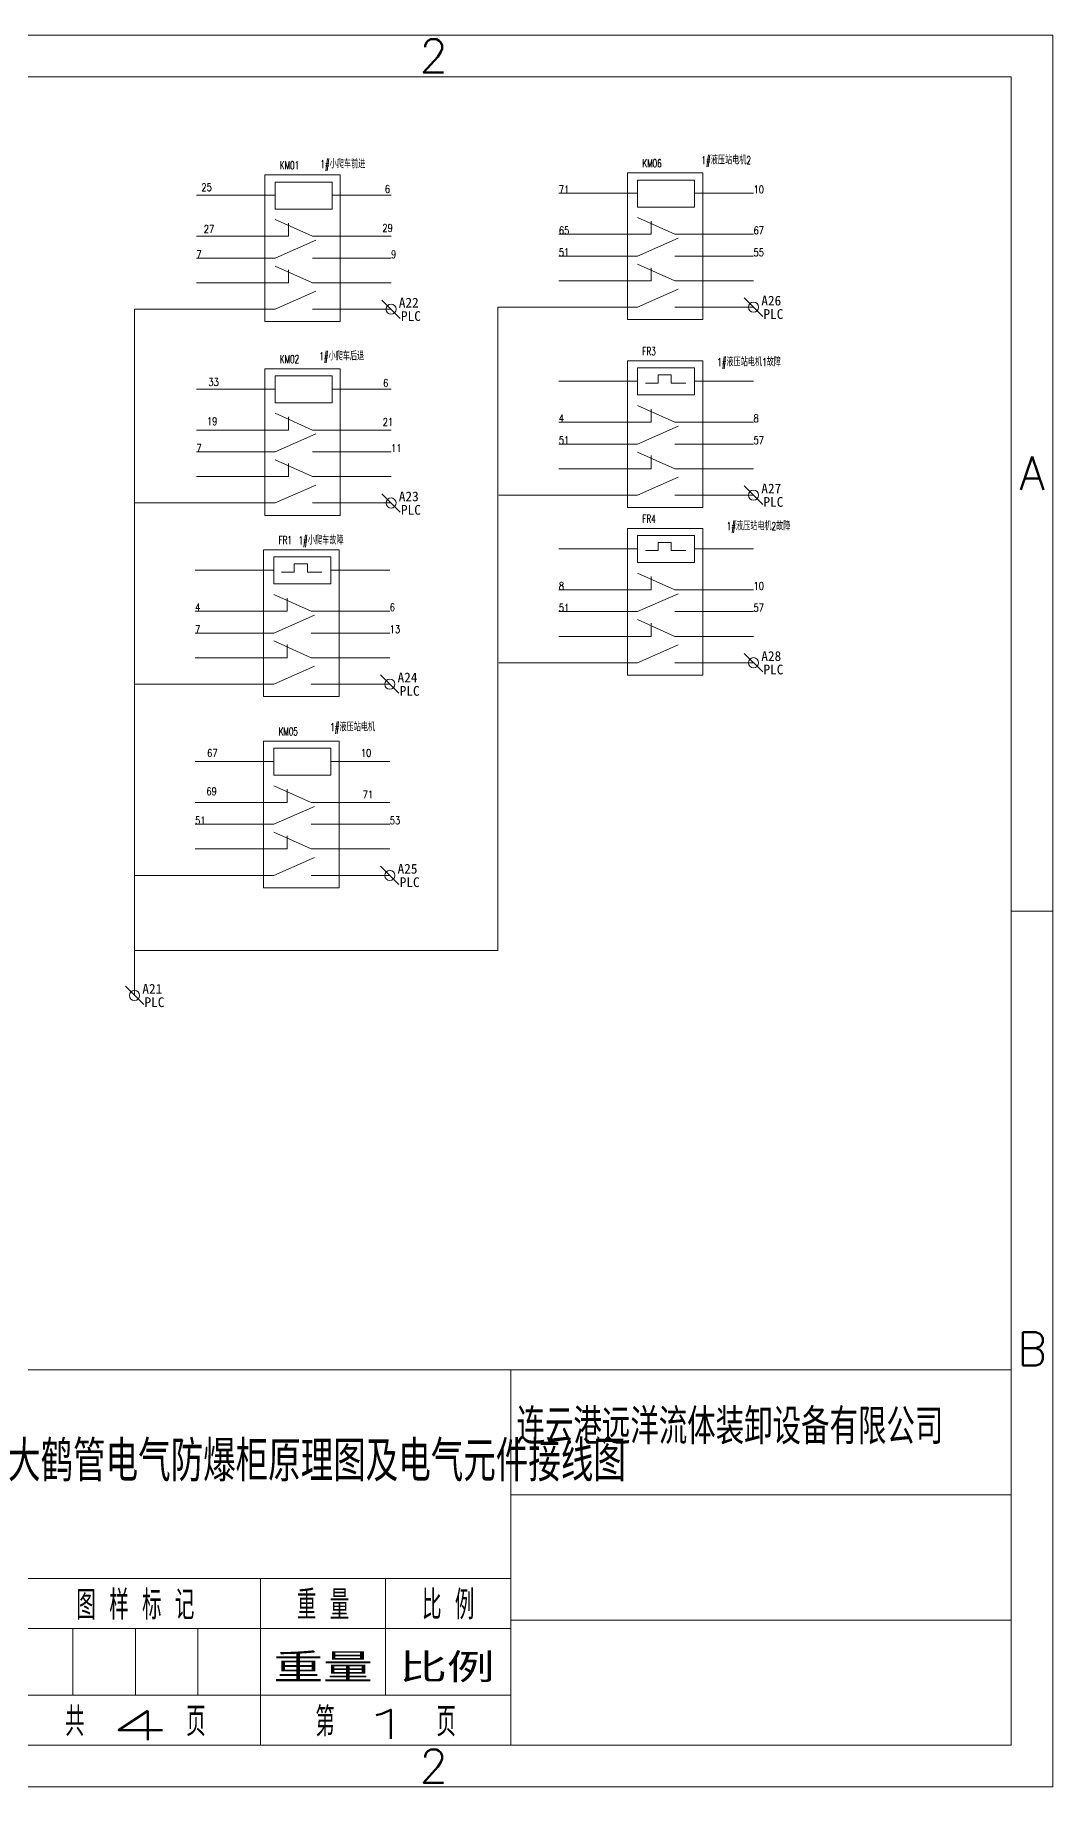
# Model space of a CAD drawing. Extents: x 203679 to 214036, y 136691 to 148845.
# Drawn here: x 206551 to 208554, y 145397 to 148845 of the extents above; entities that cross this region are included whole.
import ezdxf
from ezdxf.enums import TextEntityAlignment as Align

# ---------------------------------------------------------------- set-up
doc = ezdxf.new("R2010")
doc.units = 0
doc.header["$LTSCALE"] = 10
doc.layers.get('0').update_dxf_attribs({"linetype": 'CONTINUOUS'})
for name, color, linetype in [('1轮廓实线层', 7, 'CONTINUOUS'), ('2细线层', 4, 'CONTINUOUS'), ('6文字层', 3, 'CONTINUOUS'), ('图框层', 7, 'CONTINUOUS')]:
    doc.layers.add(name, color=color, linetype=linetype)
doc.layers.add('AUDIT_I_061228083857-0', color=7, linetype='CONTINUOUS', lineweight=50)
doc.layers.add('′ÖêμÏß', color=7, linetype='CONTINUOUS', lineweight=50)
doc.styles.add('PC_TEXTSTYLE', font='romans.shx', dxfattribs={"width": 0.8, "bigfont": 'hzfs.shx'})
doc.styles.add('宋体', font='SimSun.ttf')

msp = doc.modelspace()

# ---------------------------------------------------------------- linework, layer by layer
at = {"color": 0, "linetype": 'ByBlock', "lineweight": 13}
for p, q in [((207023.2, 148529.24), (206868.28, 148529.19)), ((207135.52, 148529.24), (207251.39, 148529.19)), ((207736.59, 148533.24), (207581.67, 148533.19)), ((207848.91, 148533.24), (207964.78, 148533.19)), ((207023.23, 148481.45), (207096.74, 148448.55)), ((207736.62, 148485.45), (207810.13, 148452.54)), ((207763.2, 148452.54), (207763.2, 148478.33)), ((206868.28, 148448.55), (207049.81, 148448.55)), ((207049.81, 148448.55), (207049.81, 148474.33)), ((207096.74, 148448.55), (207251.39, 148448.55)), ((207581.67, 148452.54), (207763.2, 148452.54)), ((207736.62, 148409.51), (207816.58, 148444.77)), ((207810.13, 148452.54), (207964.78, 148452.54)), ((207023.23, 148405.51), (207103.19, 148440.78)), ((207581.67, 148409.51), (207736.62, 148409.51)), ((207810.13, 148409.51), (207964.78, 148409.51)), ((206868.28, 148405.51), (207023.23, 148405.51)), ((207023.23, 148389.77), (207096.74, 148356.87)), ((207049.81, 148356.87), (207049.81, 148382.65)), ((207096.74, 148405.51), (207251.39, 148405.51)), ((207736.62, 148393.77), (207810.13, 148360.86)), ((207763.2, 148360.86), (207763.2, 148386.65)), ((206868.28, 148356.87), (207049.81, 148356.87)), ((207023.23, 148305), (207103.19, 148340.27)), ((207096.74, 148356.87), (207251.39, 148356.87)), ((207581.67, 148360.86), (207763.2, 148360.86)), ((207736.62, 148309), (207816.58, 148344.27)), ((207810.13, 148360.86), (207964.78, 148360.86)), ((207233.25, 148323.13), (207269.52, 148286.87)), ((207461.44, 148309), (207736.62, 148309)), ((207461.44, 148309), (207461.44, 147043.21)), ((207810.13, 148309), (207964.78, 148309)), ((207946.64, 148327.13), (207982.91, 148290.87)), ((206746.48, 148305), (207023.23, 148305)), ((206746.48, 148305), (206746.49, 146954.68)), ((207096.74, 148305), (207251.39, 148305)), ((207250.15, 148299.27), (207250.15, 148299.27)), ((207963.54, 148303.27), (207963.54, 148303.27)), ((207776.8, 148159.67), (207776.8, 148175.95)), ((207776.8, 148175.95), (207802.67, 148175.95)), ((207802.67, 148175.95), (207802.67, 148159.67)), ((207023.2, 148147.96), (206868.28, 148147.9)), ((207135.52, 148147.96), (207251.39, 148147.9)), ((207736.59, 148163.44), (207581.67, 148163.39)), ((207751.88, 148159.67), (207776.8, 148159.67)), ((207802.67, 148159.67), (207831.42, 148159.67)), ((207848.91, 148163.44), (207964.78, 148163.39)), ((207023.23, 148100.17), (207096.74, 148067.26)), ((207736.62, 148115.65), (207810.13, 148082.75)), ((207763.2, 148082.75), (207763.2, 148108.53)), ((206868.28, 148067.26), (207049.81, 148067.26)), ((207049.81, 148067.26), (207049.81, 148093.04)), ((207096.74, 148067.26), (207251.39, 148067.26)), ((207581.67, 148082.75), (207763.2, 148082.75)), ((207736.62, 148039.71), (207816.58, 148074.98)), ((207810.13, 148082.75), (207964.78, 148082.75)), ((207023.23, 148024.23), (207103.19, 148059.49)), ((207581.67, 148039.71), (207736.62, 148039.71)), ((207810.13, 148039.71), (207964.78, 148039.71)), ((206868.28, 148024.23), (207023.23, 148024.23)), ((207023.23, 148008.49), (207096.74, 147975.58)), ((207049.81, 147975.58), (207049.81, 148001.37)), ((207096.74, 148024.23), (207251.39, 148024.23)), ((207736.62, 148023.97), (207810.13, 147991.07)), ((207763.2, 147991.07), (207763.2, 148016.85)), ((206868.28, 147975.58), (207049.81, 147975.58)), ((207096.74, 147975.58), (207251.39, 147975.58)), ((207581.67, 147991.07), (207763.2, 147991.07)), ((207736.62, 147939.2), (207816.58, 147974.47)), ((207810.13, 147991.07), (207964.78, 147991.07)), ((207023.23, 147923.72), (207103.19, 147958.99)), ((207233.25, 147941.85), (207269.52, 147905.59)), ((207463.72, 147939.2), (207736.62, 147939.2)), ((207810.13, 147939.2), (207964.78, 147939.2)), ((207946.64, 147957.34), (207982.91, 147921.07)), ((207963.54, 147933.47), (207963.54, 147933.47)), ((206746.48, 147923.72), (207023.23, 147923.72)), ((207096.74, 147923.72), (207251.39, 147923.72)), ((207250.15, 147917.99), (207250.15, 147917.99)), ((207736.59, 147833.72), (207581.67, 147833.66)), ((207751.88, 147829.94), (207776.8, 147829.94)), ((207776.8, 147829.94), (207776.8, 147846.22)), ((207776.8, 147846.22), (207802.67, 147846.22)), ((207802.67, 147846.22), (207802.67, 147829.94)), ((207802.67, 147829.94), (207831.42, 147829.94)), ((207848.91, 147833.72), (207964.78, 147833.66)), ((207020.71, 147791.62), (206865.79, 147791.57)), ((207060.92, 147787.85), (207060.92, 147804.13)), ((207060.92, 147804.13), (207086.79, 147804.13)), ((207086.79, 147804.13), (207086.79, 147787.85)), ((207133.03, 147791.62), (207248.9, 147791.57)), ((207036, 147787.85), (207060.92, 147787.85)), ((207086.79, 147787.85), (207115.55, 147787.85)), ((207736.62, 147785.92), (207810.13, 147753.02)), ((207763.2, 147753.02), (207763.2, 147778.8)), ((207020.74, 147743.83), (207094.25, 147710.93)), ((207047.32, 147710.93), (207047.32, 147736.71)), ((207581.67, 147753.02), (207763.2, 147753.02)), ((207736.62, 147709.98), (207816.58, 147745.25)), ((207810.13, 147753.02), (207964.78, 147753.02)), ((206865.79, 147710.93), (207047.32, 147710.93)), ((207020.74, 147667.89), (207100.7, 147703.16)), ((207094.25, 147710.93), (207248.9, 147710.93)), ((207581.67, 147709.98), (207736.62, 147709.98)), ((207736.62, 147694.25), (207810.13, 147661.34)), ((207763.2, 147661.34), (207763.2, 147687.12)), ((207810.13, 147709.98), (207964.78, 147709.98)), ((206865.79, 147667.89), (207020.74, 147667.89)), ((207020.74, 147652.16), (207094.25, 147619.25)), ((207094.25, 147667.89), (207248.9, 147667.89)), ((207581.67, 147661.34), (207763.2, 147661.34)), ((207810.13, 147661.34), (207964.78, 147661.34)), ((206865.79, 147619.25), (207047.32, 147619.25)), ((207047.32, 147619.25), (207047.32, 147645.03)), ((207094.25, 147619.25), (207248.9, 147619.25)), ((207736.62, 147609.47), (207816.58, 147644.74)), ((207946.64, 147627.61), (207982.91, 147591.34)), ((207020.74, 147567.38), (207100.7, 147602.65)), ((207230.77, 147585.52), (207267.03, 147549.25)), ((207463.66, 147609.47), (207736.62, 147609.47)), ((207810.13, 147609.47), (207964.78, 147609.47)), ((207963.54, 147603.74), (207963.54, 147603.74)), ((206746.48, 147567.38), (207020.74, 147567.38)), ((207094.25, 147567.38), (207248.9, 147567.38)), ((207247.66, 147561.65), (207247.66, 147561.65)), ((207020.71, 147415.24), (206865.79, 147415.19)), ((207133.03, 147415.24), (207248.9, 147415.19)), ((207020.74, 147367.45), (207094.25, 147334.55)), ((207047.32, 147334.55), (207047.32, 147360.33)), ((206865.79, 147334.55), (207047.32, 147334.55)), ((207020.74, 147291.51), (207100.7, 147326.78)), ((207094.25, 147334.55), (207248.9, 147334.55)), ((206865.79, 147291.51), (207020.74, 147291.51)), ((207020.74, 147275.77), (207094.25, 147242.87)), ((207094.25, 147291.51), (207248.9, 147291.51)), ((206865.79, 147242.87), (207047.32, 147242.87)), ((207047.32, 147242.87), (207047.32, 147268.65)), ((207094.25, 147242.87), (207248.9, 147242.87)), ((207020.74, 147191), (207100.7, 147226.27)), ((207230.77, 147209.14), (207267.03, 147172.87)), ((206747.89, 147191), (207020.74, 147191)), ((207094.25, 147191), (207248.9, 147191)), ((207247.66, 147185.27), (207247.66, 147185.27)), ((207461.44, 147043.21), (206746.48, 147043.21)), ((206728.53, 146972.89), (206764.79, 146936.63))]:
    msp.add_line(p, q, dxfattribs=at)
for points in [[(207003.18, 148569.17), (207151.63, 148569.17), (207151.63, 148280.53), (207003.18, 148280.53)], [(207023.23, 148555.27), (207135.52, 148555.27), (207135.52, 148502.12), (207023.23, 148502.12)], [(207716.57, 148573.17), (207865.02, 148573.17), (207865.02, 148284.53), (207716.57, 148284.53)], [(207736.62, 148559.27), (207848.91, 148559.27), (207848.91, 148506.12), (207736.62, 148506.12)], [(207716.57, 148203.37), (207865.02, 148203.37), (207865.02, 147914.73), (207716.57, 147914.73)], [(207003.18, 148187.89), (207151.63, 148187.89), (207151.63, 147899.25), (207003.18, 147899.25)], [(207023.23, 148173.99), (207135.52, 148173.99), (207135.52, 148120.84), (207023.23, 148120.84)], [(207736.62, 148189.47), (207848.91, 148189.47), (207848.91, 148136.33), (207736.62, 148136.33)], [(207716.57, 147873.64), (207865.02, 147873.64), (207865.02, 147585.01), (207716.57, 147585.01)], [(207736.62, 147859.74), (207848.91, 147859.74), (207848.91, 147806.6), (207736.62, 147806.6)], [(207000.7, 147831.55), (207149.14, 147831.55), (207149.14, 147542.92), (207000.7, 147542.92)], [(207020.74, 147817.65), (207133.03, 147817.65), (207133.03, 147764.51), (207020.74, 147764.51)], [(207000.7, 147455.17), (207149.14, 147455.17), (207149.14, 147166.53), (207000.7, 147166.53)], [(207020.74, 147441.27), (207133.03, 147441.27), (207133.03, 147388.12), (207020.74, 147388.12)]]:
    msp.add_lwpolyline(points, close=True, dxfattribs=at)
for centre in [(207251.39, 148305), (207964.78, 148309), (207251.39, 147923.72), (207964.78, 147939.2), (207964.78, 147609.47), (207248.9, 147567.38), (207248.9, 147191), (206746.66, 146954.76)]:
    msp.add_circle(centre, 10, dxfattribs=at)
at = {"layer": '1轮廓实线层', "color": 0, "linetype": 'ByBlock', "lineweight": 13}
for p, q in [((208471.99, 148762.46), (204088.92, 148762.46)), ((208471.99, 148762.46), (208471.99, 145479.26)), ((208471.99, 146217.98), (205517.11, 146217.98)), ((207487.03, 145479.26), (207487.03, 146217.98)), ((207487.03, 145971.74), (208471.99, 145971.74)), ((205517.11, 145807.58), (207487.03, 145807.58)), ((207487.03, 145725.5), (208471.99, 145725.5)), ((204088.92, 145479.26), (208471.99, 145479.26))]:
    msp.add_line(p, q, dxfattribs=at)
at = {"layer": '2细线层', "color": 0, "linetype": 'ByBlock', "lineweight": 13}
for p, q in [((208554.07, 148844.54), (203678.52, 148844.54)), ((208554.07, 148844.54), (208554.07, 145397.18)), ((208554.07, 147120.86), (208471.99, 147120.86)), ((206994.55, 145479.26), (206994.55, 145807.58)), ((207240.79, 145577.76), (207240.79, 145807.58)), ((206502.07, 145709.09), (207487.03, 145709.09)), ((206625.19, 145577.76), (206625.19, 145709.09)), ((206748.31, 145577.76), (206748.31, 145709.09)), ((206871.43, 145577.76), (206871.43, 145709.09)), ((206502.07, 145577.76), (207487.03, 145577.76)), ((203678.52, 145397.18), (208554.07, 145397.18)), ((208554.07, 145397.18), (208471.99, 145397.18))]:
    msp.add_line(p, q, dxfattribs=at)
at = {"layer": '图框层', "color": 0, "linetype": 'ByBlock', "lineweight": 13}
msp.add_line((208471.99, 145479.26), (208471.99, 146217.98), dxfattribs=at)

# ---------------------------------------------------------------- texts
at = {"layer": '6文字层', "color": 0, "linetype": 'ByBlock', "lineweight": 13, "style": 'PC_TEXTSTYLE'}
for s, p in [('2', (207335.18, 148803.5)), ('A', (208513.03, 147982.7)), ('B', (208513.03, 146259.02)), ('2', (207335.18, 145438.22))]:
    msp.add_text(s, height=65.66, dxfattribs=at).set_placement(p, align=Align.MIDDLE)
at = {"layer": '6文字层', "color": 0, "linetype": 'ByBlock', "lineweight": 13, "style": 'PC_TEXTSTYLE', "width": 0.66}
for s, p in [('KM01', (207032.72, 148580.29)), ('1#小爬车前进', (207112.3, 148582.62)), ('KM06', (207746.11, 148584.29)), ('1#液压站电机2', (207862.37, 148590.3)), ('KM02', (207032.72, 148199.01)), ('1#小爬车后退', (207110.14, 148204.48)), ('FR3', (207746.11, 148214.49)), ('1#液压站电机1故障', (207893.41, 148192.98)), ('FR4', (207746.11, 147884.76)), ('FR1', (207030.23, 147842.67)), ('1#小爬车故障 ', (207069.42, 147842.25)), ('1#液压站电机2故障', (207911.93, 147870.29)), ('KM05', (207030.23, 147466.29)), ('1#液压站电机', (207131.73, 147474.73))]:
    msp.add_text(s, height=15.75, dxfattribs=at).set_placement(p)
at = {"layer": '6文字层', "color": 0, "linetype": 'ByBlock', "lineweight": 13, "style": '宋体'}
for s, p in [('A22', (207266.71, 148308.37)), ('A26', (207980.1, 148312.36)), ('PLC', (207984.37, 148285.97)), ('PLC', (207270.98, 148281.97)), ('A27', (207980.1, 147942.57)), ('A23', (207266.71, 147927.08)), ('PLC', (207984.37, 147916.17)), ('PLC', (207270.98, 147900.69)), ('A28', (207980.1, 147612.84)), ('A24', (207264.23, 147570.75)), ('PLC', (207984.37, 147586.44)), ('PLC', (207268.49, 147544.35)), ('A25', (207264.23, 147194.37)), ('PLC', (207268.49, 147167.97)), ('A21', (206761.99, 146958.12)), ('PLC', (206766.25, 146931.73))]:
    msp.add_text(s, height=19.2, dxfattribs=at).set_placement(p)
at = {"layer": '6文字层', "color": 0, "linetype": 'ByBlock', "lineweight": 13, "style": 'PC_TEXTSTYLE', "width": 0.667}
for s, p in [(' 图 样 标 记 ', (206748.31, 145758.34)), (' 重 量 ', (207117.67, 145758.34)), (' 比 例 ', (207363.91, 145758.34)), ('共       页', (206748.31, 145528.51)), ('第       页', (207240.79, 145528.51))]:
    msp.add_text(s, height=57.456, dxfattribs=at).set_placement(p, align=Align.MIDDLE)
at = {"layer": '6文字层', "color": 0, "linetype": 'ByBlock', "lineweight": 13, "style": 'PC_TEXTSTYLE', "flags": 8}
for tag, width, p, p2 in [('重量', 2.448074, (207019.88, 145603.08), (207215.36, 145603.08)), ('比例', 2.367734, (207267.81, 145603.08), (207455.37, 145603.08)), ('1', 3.885709, (207186.84, 145491.63), (207303.78, 145491.63)), ('4', 2.342578, (206697.87, 145489.52), (206813.23, 145489.52))]:
    msp.add_attdef(tag, text='', height=57.46, dxfattribs=dict(at, width=width)).set_placement(p, p2, align=Align.FIT)
at = {"layer": 'AUDIT_I_061228083857-0', "color": 0, "linetype": 'ByBlock', "lineweight": 13, "insert": (206497.66, 146078.36), "char_height": 80, "width": 1192.1772, "attachment_point": 1, "style": 'PC_TEXTSTYLE'}
msp.add_mtext('大鹤管电气防爆柜原理图及电气元件接线图', dxfattribs=at)
at = {"layer": '′ÖêμÏß', "color": 0, "linetype": 'ByBlock', "lineweight": 13, "attachment_point": 1, "style": 'PC_TEXTSTYLE'}
for s, insert, char_height, width in [('25', (206878.23, 148552.6), 15, 121.061), ('6', (207239.22, 148549.05), 15, 87.7203), ('71', (207581.67, 148548.19), 15, 99.7614), ('10', (207964.78, 148548.19), 15, 130.0682), ('27', (206882.98, 148470.34), 15, 141.849), ('29', (207234.38, 148472.56), 15, 42.7994), ('65', (207581.67, 148467.54), 15, 89.2327), ('67', (207964.78, 148467.54), 15, 99.7614), ('7', (206868.28, 148420.51), 15, 53.1257), ('9', (207251.39, 148420.51), 15, 67.2561), ('51', (207581.67, 148424.51), 15, 51.3591), ('55', (207964.78, 148424.51), 15, 140.6551), ('33', (206891.92, 148169.24), 15, 51.217), ('6', (207235.89, 148167.22), 15, 87.7203), ('19', (206889.08, 148092.11), 15, 66.0332), ('21', (207235.08, 148090.6), 15, 52.582), ('4', (207581.67, 148097.75), 15, 108.8942), ('8', (207964.78, 148097.75), 15, 60.4967), ('7', (206868.28, 148039.23), 15, 53.1257), ('11', (207251.39, 148039.23), 15, 60.3903), ('51', (207581.67, 148054.71), 15, 51.3591), ('57', (207964.78, 148054.71), 15, 140.6551), ('8', (207581.67, 147768.02), 15, 60.4967), ('10', (207964.78, 147768.02), 15, 130.0682), ('4', (206865.79, 147725.93), 15, 108.8942), ('6', (207248.9, 147725.93), 15, 87.7203), ('51', (207581.67, 147724.98), 15, 51.3591), ('57', (207964.78, 147724.98), 15, 140.6551), ('7', (206865.79, 147682.89), 15, 53.1257), ('13', (207248.9, 147682.89), 15, 84.3758), ('67', (206889.43, 147439.01), 15, 99.7614), ('10', (207192.07, 147439.55), 15, 130.0682), ('69', (206888.01, 147364), 15, 87.7203), ('71', (207195.48, 147357.6), 15, 99.7614), ('51', (206865.79, 147306.51), 15, 51.3591), ('53', (207248.9, 147306.51), 15, 104.3569), ('连云港远洋流体装卸设备有限公司', (207498.34, 146141.55), 70, 985)]:
    msp.add_mtext(s, dxfattribs=dict(at, insert=insert, char_height=char_height, width=width))

doc.saveas('drawing.dxf')
